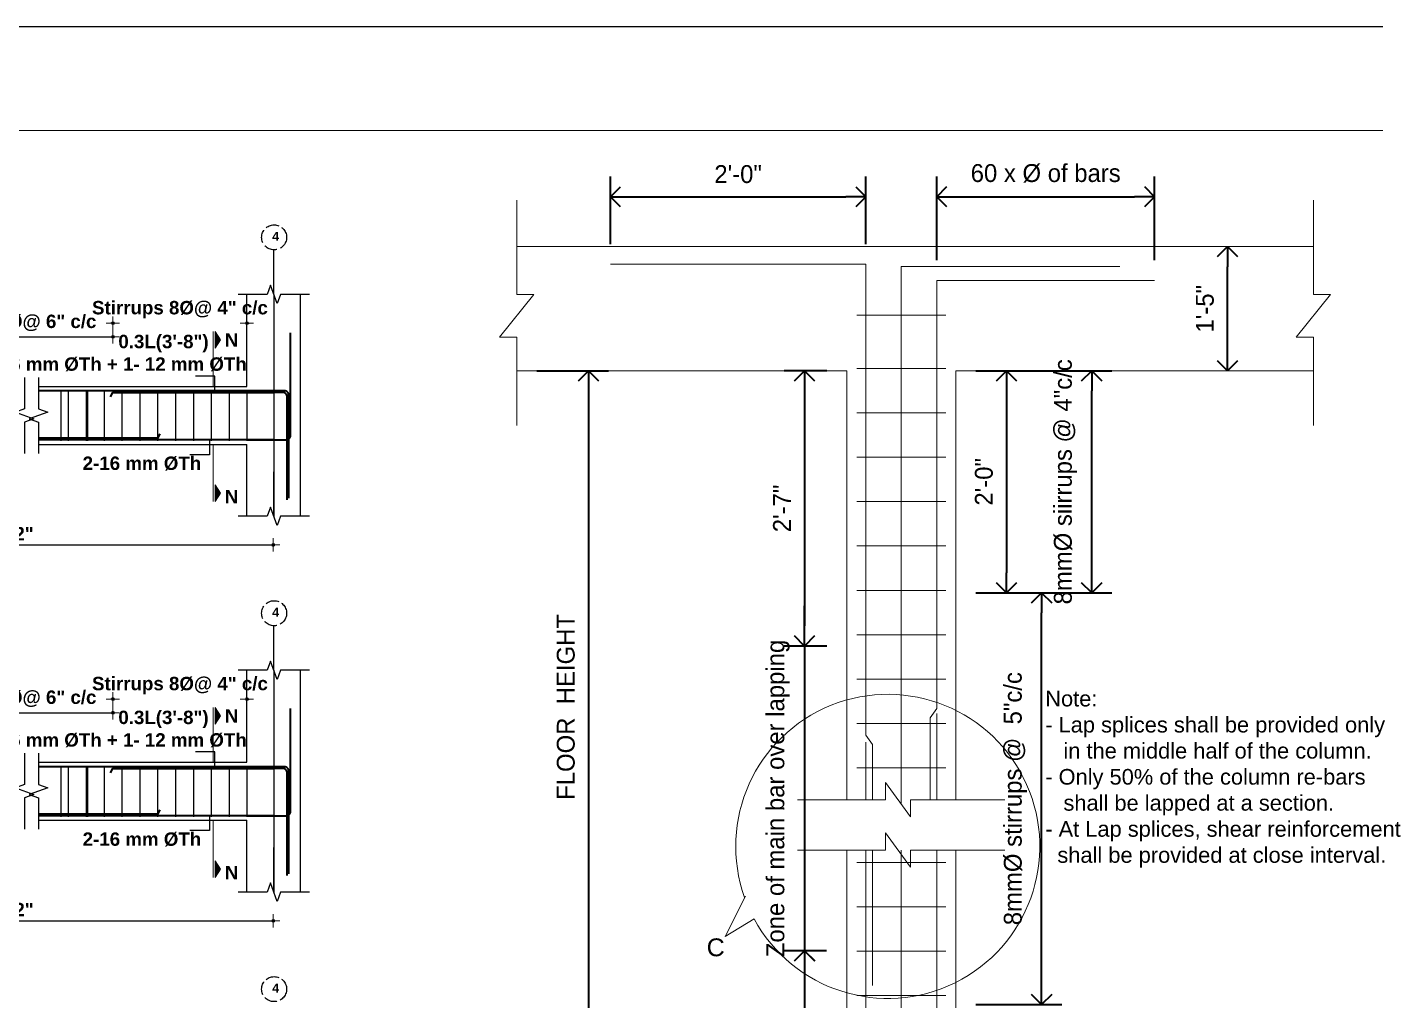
# Model space of a CAD drawing. Header units: inches. Extents: x 85856 to 287200, y -126184 to 75211.
# Drawn here: x 182624 to 183228, y -23415 to -22980 of the extents above; entities that cross this region are included whole.
import ezdxf

# ---------------------------------------------------------------- set-up
doc = ezdxf.new("R2010")
doc.units = ezdxf.units.IN
doc.header["$LTSCALE"] = 0.5
doc.header["$MEASUREMENT"] = 0
doc.header["$PDMODE"] = 66
doc.linetypes.add('ACAD_ISO02W100', pattern=[15, 12, -3])
for name, color, linetype, lineweight in [('BAR', 5, 'Continuous', 40), ('DIM', 4, 'Continuous', 5), ('dimension', 100, 'Continuous', 13), ('ELE1', 3, 'Continuous', 9), ('hatch', 9, 'Continuous', 5), ('HATCH1', 4, 'ACAD_ISO02W100', 13), ('OUTLINE', 1, 'Continuous', 25), ('Rebars', 1, 'Continuous', 13), ('STIRRUPS', 14, 'Continuous', 18), ('TEXT', 220, 'Continuous', 9), ('texts', 152, 'Continuous', 35)]:
    doc.layers.add(name, color=color, linetype=linetype, lineweight=lineweight)
doc.layers.add('STIRRUP', color=10, linetype='Continuous')
doc.styles.add('1.8 str', font='times.ttf', dxfattribs={"width": 0.8, "height": 6})
doc.styles.add('Labels', font='arial.ttf', dxfattribs={"height": 8})
doc.styles.add('PRABIN', font='BKANT.TTF', dxfattribs={"height": 8})
doc.styles.add('STYLE1', font='arialbd.ttf')
doc.dimstyles.new('1.4', dxfattribs={"dimscale": 0, "dimtxt": 6, "dimasz": 0.5, "dimexe": 2, "dimexo": 9, "dimgap": 2, "dimtad": 1, "dimdec": 0, "dimlfac": 0.5, "dimzin": 3, "dimdsep": 46, "dimlunit": 4, "dimtxsty": '1.8 str', "dimblk": 'DIM', "dimcen": 3, "dimdle": 3, "dimse1": 1, "dimse2": 1, "dimclrd": 256, "dimclre": 256, "dimclrt": 7, "dimadec": 1, "dimazin": 2, "dimtfac": 1, "dimtdec": 0, "dimtix": 1, "dimtofl": 0, "dimtmove": 2, "dimatfit": 3, "dimldrblk": 'arrow', "dimfxl": 2, "dimfrac": 2, "dimtolj": 2, "dimtzin": 0, "dimarcsym": 0})
doc.dimstyles.new("Copy of S-2'", dxfattribs={"dimscale": 96, "dimtxt": 9, "dimasz": 0.09375, "dimexe": 0.09375, "dimexo": 0.09375, "dimgap": 0.0625, "dimtad": 1, "dimdec": 0, "dimlfac": 0.25, "dimzin": 3, "dimdsep": 46, "dimlunit": 3, "dimtxsty": 'PRABIN', "dimblk": 'OPEN90', "dimcen": 0.09375, "dimdle": 0.09375, "dimclrd": 256, "dimclre": 34, "dimclrt": 256, "dimadec": 0, "dimazin": 1, "dimtfac": 1, "dimtdec": 0, "dimtix": 1, "dimtmove": 0, "dimatfit": 3, "dimldrblk": 'DOTSMALL', "dimfxl": 1, "dimtolj": 1, "dimtzin": 1, "dimarcsym": 0})

# ---------------------------------------------------------------- blocks, each defined once
blk = doc.blocks.new('DIM')
at = {"layer": 'dimension'}
h = blk.add_hatch(color=256, dxfattribs=at)
h.paths.add_polyline_path([(0, 1.3), (0, 0), (1.3, 0, 0.414214)])
h.paths.add_polyline_path([(1.3, 0), (0, 0), (0, -1.3, 0.414214)])
h.paths.add_polyline_path([(0, 0), (-1.3, 0, 0.414214), (0, -1.3)])
h.paths.add_polyline_path([(0, 1.3, 0.414214), (-1.3, 0), (0, 0)])
for p, q in [((-6, 0), (6, 0)), ((0, 6), (0, -6))]:
    blk.add_line(p, q, dxfattribs=at)
blk.add_circle((0, 0), 1.28, dxfattribs=at)
blk = doc.blocks.new('*D691')
at = {"layer": 'Defpoints', "color": 0, "ltscale": 10, "transparency": 16777216}
for p in [(182722.86, -23280.59), (182722.86, -23294.13), (182662.86, -23311.64)]:
    blk.add_point(p, dxfattribs=at)
at = {"layer": 'dimension', "lineweight": -2, "ltscale": 10, "transparency": 16777216}
for p, q in [((182662.36, -23280.59), (182661.86, -23280.59)), ((182723.36, -23280.59), (182723.86, -23280.59))]:
    blk.add_line(p, q, dxfattribs=at)
at = {"layer": 'dimension', "lineweight": -2, "ltscale": 10, "transparency": 16777216, "xscale": 0.5, "yscale": 0.5, "zscale": 0.5}
blk.add_blockref('DIM', (182662.86, -23280.59), dxfattribs=at)
at = {"layer": 'dimension', "lineweight": -2, "ltscale": 10, "transparency": 16777216, "xscale": 0.5, "yscale": 0.5, "zscale": 0.5, "rotation": 180}
blk.add_blockref('DIM', (182722.86, -23280.59), dxfattribs=at)
at = {"layer": 'dimension', "color": 7, "ltscale": 10, "transparency": 16777216, "insert": (182692.86, -23274.56), "char_height": 6, "attachment_point": 5, "style": 'STYLE1'}
blk.add_mtext('\\A2;Stirrups 8%%C@ 4" c/c', dxfattribs=at)
blk = doc.blocks.new('arrow')
at = {"layer": 'dimension'}
blk.add_lwpolyline([(1.2, 0, 0, 2.1, 0), (-2.3, 0, 0, 0, 0), (1.2, 0, 0, 0, 0)], format="xyseb", dxfattribs=at)
blk = doc.blocks.new('*D692')
at = {"layer": 'Defpoints', "color": 0, "ltscale": 10, "transparency": 16777216}
for p in [(182662.86, -23286.71), (182569.3, -23318.13), (182662.86, -23318.13)]:
    blk.add_point(p, dxfattribs=at)
at = {"layer": 'dimension', "lineweight": -2, "ltscale": 10, "transparency": 16777216}
blk.add_line((182569.8, -23286.71), (182662.36, -23286.71), dxfattribs=at)
at = {"layer": 'dimension', "lineweight": -2, "ltscale": 10, "transparency": 16777216, "xscale": 0.5, "yscale": 0.5, "zscale": 0.5, "rotation": 180}
blk.add_blockref('DIM', (182569.3, -23286.71), dxfattribs=at)
at = {"layer": 'dimension', "lineweight": -2, "ltscale": 10, "transparency": 16777216, "xscale": 0.5, "yscale": 0.5, "zscale": 0.5}
blk.add_blockref('DIM', (182662.86, -23286.71), dxfattribs=at)
at = {"layer": 'dimension', "color": 7, "ltscale": 10, "transparency": 16777216, "insert": (182616.08, -23280.68), "char_height": 6, "attachment_point": 5, "style": 'STYLE1'}
blk.add_mtext('\\A2;Stirrups 8%%C@ 6" c/c', dxfattribs=at)
blk = doc.blocks.new('_Open90')
at = {"color": 0, "linetype": 'ByBlock', "lineweight": -2}
for p, q in [((0, 0), (-1, 0)), ((-0.5, 0.5), (0, 0)), ((0, 0), (-0.5, -0.5))]:
    blk.add_line(p, q, dxfattribs=at)
blk = doc.blocks.new('*D624')
at = {"layer": 'Defpoints', "color": 0, "transparency": 16777216}
for p in [(98423.67, -9756.3), (98404.61, -9892.81), (98423.51, -9892.81)]:
    blk.add_point(p, dxfattribs=at)
at = {"layer": 'DIM', "lineweight": -2, "transparency": 16777216}
for p, q in [((98404.61, -9747.3), (98404.61, -9738.3)), ((98404.61, -9756.3), (98404.61, -9892.81)), ((98404.61, -9901.81), (98404.61, -9910.81))]:
    blk.add_line(p, q, dxfattribs=at)
at = {"layer": 'DIM', "color": 34, "lineweight": -2, "transparency": 16777216}
for p, q in [((98414.67, -9756.3), (98395.61, -9756.3)), ((98414.51, -9892.81), (98395.61, -9892.81))]:
    blk.add_line(p, q, dxfattribs=at)
at = {"layer": 'DIM', "lineweight": -2, "transparency": 16777216, "xscale": 9, "yscale": 9, "zscale": 9}
for p, rotation in [((98404.61, -9756.3), 270), ((98404.61, -9892.81), 90)]:
    blk.add_blockref('_Open90', p, dxfattribs=dict(at, rotation=rotation))
at = {"layer": 'DIM', "transparency": 16777216, "insert": (98392.81, -9824.55), "char_height": 8, "attachment_point": 5, "rotation": 90, "style": 'PRABIN'}
blk.add_mtext('\\A1;Zone of main bar over lapping', dxfattribs=at)
blk = doc.blocks.new('_DOTSMALL')
at = {"color": 0, "linetype": 'ByBlock', "const_width": 0.5}
blk.add_lwpolyline([(-0.0625, 0, 1), (0.0625, 0, 1)], format="xyb", close=True, dxfattribs=at)
blk = doc.blocks.new('*D625')
at = {"layer": 'Defpoints', "color": 0, "transparency": 16777216}
for p in [(98472.36, -9732.46), (98510.86, -9732.46), (98472.36, -9916.82)]:
    blk.add_point(p, dxfattribs=at)
at = {"layer": 'DIM', "color": 34, "lineweight": -2, "transparency": 16777216}
for p, q in [((98481.36, -9732.46), (98519.86, -9732.46)), ((98481.36, -9916.82), (98519.86, -9916.82))]:
    blk.add_line(p, q, dxfattribs=at)
at = {"layer": 'DIM', "lineweight": -2, "transparency": 16777216}
blk.add_line((98510.86, -9907.82), (98510.86, -9741.46), dxfattribs=at)
at = {"layer": 'DIM', "lineweight": -2, "transparency": 16777216, "xscale": 9, "yscale": 9, "zscale": 9}
for p, rotation in [((98510.86, -9732.46), 90), ((98510.86, -9916.82), 270)]:
    blk.add_blockref('_Open90', p, dxfattribs=dict(at, rotation=rotation))
at = {"layer": 'DIM', "transparency": 16777216, "insert": (98499.13, -9824.64), "char_height": 8, "attachment_point": 5, "rotation": 90, "style": 'PRABIN'}
blk.add_mtext('\\A1;8mm%%C stirrups @  5"c/c', dxfattribs=at)
blk = doc.blocks.new('*D626')
at = {"layer": 'Defpoints', "color": 0, "transparency": 16777216}
for p in [(98275.84, -9633.1), (98275.84, -10007.2), (98307.89, -10007.2)]:
    blk.add_point(p, dxfattribs=at)
at = {"layer": 'DIM', "color": 34, "lineweight": -2, "transparency": 16777216}
for p, q in [((98284.84, -9633.1), (98316.89, -9633.1)), ((98284.84, -10007.2), (98316.89, -10007.2))]:
    blk.add_line(p, q, dxfattribs=at)
at = {"layer": 'DIM', "lineweight": -2, "transparency": 16777216}
blk.add_line((98307.89, -9642.1), (98307.89, -9998.2), dxfattribs=at)
at = {"layer": 'DIM', "lineweight": -2, "transparency": 16777216, "xscale": 9, "yscale": 9, "zscale": 9}
for p, rotation in [((98307.89, -9633.1), 90), ((98307.89, -10007.2), 270)]:
    blk.add_blockref('_Open90', p, dxfattribs=dict(at, rotation=rotation))
at = {"layer": 'DIM', "transparency": 16777216, "insert": (98297.78, -9783.56), "char_height": 8, "attachment_point": 5, "rotation": 90, "style": 'PRABIN'}
blk.add_mtext('\\A1;FLOOR  HEIGHT', dxfattribs=at)
blk = doc.blocks.new('*D628')
at = {"layer": 'Defpoints', "color": 0, "transparency": 16777216}
for p in [(98423.51, -9892.81), (98404.73, -10007.04), (98423.51, -10007.04)]:
    blk.add_point(p, dxfattribs=at)
at = {"layer": 'DIM', "color": 34, "lineweight": -2, "transparency": 16777216}
for p, q in [((98414.51, -9892.81), (98395.73, -9892.81)), ((98414.51, -10007.04), (98395.73, -10007.04))]:
    blk.add_line(p, q, dxfattribs=at)
at = {"layer": 'DIM', "lineweight": -2, "transparency": 16777216}
blk.add_line((98404.73, -9901.81), (98404.73, -9998.04), dxfattribs=at)
at = {"layer": 'DIM', "lineweight": -2, "transparency": 16777216, "xscale": 9, "yscale": 9, "zscale": 9}
for p, rotation in [((98404.73, -9892.81), 90), ((98404.73, -10007.04), 270)]:
    blk.add_blockref('_Open90', p, dxfattribs=dict(at, rotation=rotation))
at = {"layer": 'DIM', "transparency": 16777216, "insert": (98394.69, -9952.42), "char_height": 8, "attachment_point": 5, "rotation": 90, "style": 'PRABIN'}
blk.add_mtext('\\A1;2\'-7"', dxfattribs=at)
blk = doc.blocks.new('*D636')
at = {"layer": 'Defpoints', "color": 0, "transparency": 16777216}
for p in [(98561.45, -9555.11), (98463.91, -9592.57), (98561.45, -9592.57)]:
    blk.add_point(p, dxfattribs=at)
at = {"layer": 'DIM', "color": 34, "lineweight": -2, "transparency": 16777216}
for p, q in [((98463.91, -9583.57), (98463.91, -9546.11)), ((98561.45, -9583.57), (98561.45, -9546.11))]:
    blk.add_line(p, q, dxfattribs=at)
at = {"layer": 'DIM', "lineweight": -2, "transparency": 16777216}
blk.add_line((98472.91, -9555.11), (98552.45, -9555.11), dxfattribs=at)
at = {"layer": 'DIM', "lineweight": -2, "transparency": 16777216, "xscale": 9, "yscale": 9, "zscale": 9, "rotation": 180}
blk.add_blockref('_Open90', (98463.91, -9555.11), dxfattribs=at)
at = {"layer": 'DIM', "lineweight": -2, "transparency": 16777216, "xscale": 9, "yscale": 9, "zscale": 9}
blk.add_blockref('_Open90', (98561.45, -9555.11), dxfattribs=at)
at = {"layer": 'DIM', "transparency": 16777216, "insert": (98512.68, -9544.69), "char_height": 8, "attachment_point": 5, "style": 'PRABIN'}
blk.add_mtext('\\A1;60 x %%c of bars', dxfattribs=at)
blk = doc.blocks.new('*D637')
at = {"layer": 'Defpoints', "color": 0, "transparency": 16777216}
for p in [(98432.12, -9555.15), (98317.75, -9585.4), (98432.12, -9585.4)]:
    blk.add_point(p, dxfattribs=at)
at = {"layer": 'DIM', "color": 34, "lineweight": -2, "transparency": 16777216}
for p, q in [((98317.75, -9576.4), (98317.75, -9546.15)), ((98432.12, -9576.4), (98432.12, -9546.15))]:
    blk.add_line(p, q, dxfattribs=at)
at = {"layer": 'DIM', "lineweight": -2, "transparency": 16777216}
blk.add_line((98326.75, -9555.15), (98423.12, -9555.15), dxfattribs=at)
at = {"layer": 'DIM', "lineweight": -2, "transparency": 16777216, "xscale": 9, "yscale": 9, "zscale": 9, "rotation": 180}
blk.add_blockref('_Open90', (98317.75, -9555.15), dxfattribs=at)
at = {"layer": 'DIM', "lineweight": -2, "transparency": 16777216, "xscale": 9, "yscale": 9, "zscale": 9}
blk.add_blockref('_Open90', (98432.12, -9555.15), dxfattribs=at)
at = {"layer": 'DIM', "transparency": 16777216, "insert": (98374.93, -9545.05), "char_height": 8, "attachment_point": 5, "style": 'PRABIN'}
blk.add_mtext('\\A1;2\'-0"', dxfattribs=at)
blk = doc.blocks.new('*D638')
at = {"layer": 'Defpoints', "color": 0, "transparency": 16777216}
for p in [(98423.67, -9633.1), (98404.61, -9756.3), (98423.67, -9756.3)]:
    blk.add_point(p, dxfattribs=at)
at = {"layer": 'DIM', "color": 34, "lineweight": -2, "transparency": 16777216}
for p, q in [((98414.67, -9633.1), (98395.61, -9633.1)), ((98414.67, -9756.3), (98395.61, -9756.3))]:
    blk.add_line(p, q, dxfattribs=at)
at = {"layer": 'DIM', "lineweight": -2, "transparency": 16777216}
blk.add_line((98404.61, -9642.1), (98404.61, -9747.3), dxfattribs=at)
at = {"layer": 'DIM', "lineweight": -2, "transparency": 16777216, "xscale": 9, "yscale": 9, "zscale": 9}
for p, rotation in [((98404.61, -9633.1), 90), ((98404.61, -9756.3), 270)]:
    blk.add_blockref('_Open90', p, dxfattribs=dict(at, rotation=rotation))
at = {"layer": 'DIM', "transparency": 16777216, "insert": (98394.57, -9694.7), "char_height": 8, "attachment_point": 5, "rotation": 90, "style": 'PRABIN'}
blk.add_mtext('\\A1;2\'-7"', dxfattribs=at)
blk = doc.blocks.new('*D639')
at = {"layer": 'Defpoints', "color": 0, "transparency": 16777216}
for p in [(98472.36, -9633.1), (98472.36, -9732.46), (98495.12, -9732.46)]:
    blk.add_point(p, dxfattribs=at)
at = {"layer": 'DIM', "color": 34, "lineweight": -2, "transparency": 16777216}
for p, q in [((98481.36, -9633.1), (98504.12, -9633.1)), ((98481.36, -9732.46), (98504.12, -9732.46))]:
    blk.add_line(p, q, dxfattribs=at)
at = {"layer": 'DIM', "lineweight": -2, "transparency": 16777216}
blk.add_line((98495.12, -9642.1), (98495.12, -9723.46), dxfattribs=at)
at = {"layer": 'DIM', "lineweight": -2, "transparency": 16777216, "xscale": 9, "yscale": 9, "zscale": 9}
for p, rotation in [((98495.12, -9633.1), 90), ((98495.12, -9732.46), 270)]:
    blk.add_blockref('_Open90', p, dxfattribs=dict(at, rotation=rotation))
at = {"layer": 'DIM', "transparency": 16777216, "insert": (98485.02, -9682.78), "char_height": 8, "attachment_point": 5, "rotation": 90, "style": 'PRABIN'}
blk.add_mtext('\\A1;2\'-0"', dxfattribs=at)
blk = doc.blocks.new('*D640')
at = {"layer": 'Defpoints', "color": 0, "transparency": 16777216}
for p in [(98472.36, -9633.1), (98533.28, -9633.1), (98472.36, -9732.46)]:
    blk.add_point(p, dxfattribs=at)
at = {"layer": 'DIM', "color": 34, "lineweight": -2, "transparency": 16777216}
for p, q in [((98481.36, -9633.1), (98542.28, -9633.1)), ((98481.36, -9732.46), (98542.28, -9732.46))]:
    blk.add_line(p, q, dxfattribs=at)
at = {"layer": 'DIM', "lineweight": -2, "transparency": 16777216}
blk.add_line((98533.28, -9723.46), (98533.28, -9642.1), dxfattribs=at)
at = {"layer": 'DIM', "lineweight": -2, "transparency": 16777216, "xscale": 9, "yscale": 9, "zscale": 9}
for p, rotation in [((98533.28, -9633.1), 90), ((98533.28, -9732.46), 270)]:
    blk.add_blockref('_Open90', p, dxfattribs=dict(at, rotation=rotation))
at = {"layer": 'DIM', "transparency": 16777216, "insert": (98521.56, -9682.78), "char_height": 8, "attachment_point": 5, "rotation": 90, "style": 'PRABIN'}
blk.add_mtext('\\A1;8mm%%C siirrups @ 4"c/c', dxfattribs=at)
blk = doc.blocks.new('*D651')
at = {"layer": 'Defpoints', "color": 0, "ltscale": 0.5, "transparency": 16777216}
for p in [(98594.06, -9577.46), (98594.06, -9577.46), (98594.06, -9633.1)]:
    blk.add_point(p, dxfattribs=at)
at = {"layer": 'DIM', "lineweight": -2, "ltscale": 0.5, "transparency": 16777216}
blk.add_line((98594.06, -9624.1), (98594.06, -9586.46), dxfattribs=at)
at = {"layer": 'DIM', "lineweight": -2, "ltscale": 0.5, "transparency": 16777216, "xscale": 9, "yscale": 9, "zscale": 9}
for p, rotation in [((98594.06, -9577.46), 90), ((98594.06, -9633.1), 270)]:
    blk.add_blockref('_Open90', p, dxfattribs=dict(at, rotation=rotation))
at = {"layer": 'DIM', "ltscale": 0.5, "transparency": 16777216, "insert": (98583.99, -9605.28), "char_height": 8, "attachment_point": 5, "rotation": 90, "style": 'PRABIN'}
blk.add_mtext('\\A1;1\'-5"', dxfattribs=at)
blk = doc.blocks.new('*D996')
at = {"layer": 'Defpoints', "color": 0, "ltscale": 10, "transparency": 16777216}
for p in [(182497.3, -23367.08), (182734.65, -23367.08), (182734.65, -23379.89)]:
    blk.add_point(p, dxfattribs=at)
at = {"layer": 'dimension', "lineweight": -2, "ltscale": 10, "transparency": 16777216}
blk.add_line((182497.8, -23379.89), (182734.15, -23379.89), dxfattribs=at)
at = {"layer": 'dimension', "lineweight": -2, "ltscale": 10, "transparency": 16777216, "xscale": 0.5, "yscale": 0.5, "zscale": 0.5, "rotation": 180}
blk.add_blockref('DIM', (182497.3, -23379.89), dxfattribs=at)
at = {"layer": 'dimension', "lineweight": -2, "ltscale": 10, "transparency": 16777216, "xscale": 0.5, "yscale": 0.5, "zscale": 0.5}
blk.add_blockref('DIM', (182734.65, -23379.89), dxfattribs=at)
at = {"layer": 'dimension', "color": 7, "ltscale": 10, "transparency": 16777216, "insert": (182615.97, -23374.88), "char_height": 6, "attachment_point": 5, "style": 'STYLE1'}
blk.add_mtext('\\A2;12\'-2"', dxfattribs=at)
blk = doc.blocks.new('*D1003')
at = {"layer": 'Defpoints', "color": 0, "ltscale": 10, "transparency": 16777216}
for p in [(182722.86, -23112.29), (182722.86, -23125.84), (182662.86, -23143.35)]:
    blk.add_point(p, dxfattribs=at)
at = {"layer": 'dimension', "lineweight": -2, "ltscale": 10, "transparency": 16777216}
for p, q in [((182662.36, -23112.29), (182661.86, -23112.29)), ((182723.36, -23112.29), (182723.86, -23112.29))]:
    blk.add_line(p, q, dxfattribs=at)
at = {"layer": 'dimension', "lineweight": -2, "ltscale": 10, "transparency": 16777216, "xscale": 0.5, "yscale": 0.5, "zscale": 0.5}
blk.add_blockref('DIM', (182662.86, -23112.29), dxfattribs=at)
at = {"layer": 'dimension', "lineweight": -2, "ltscale": 10, "transparency": 16777216, "xscale": 0.5, "yscale": 0.5, "zscale": 0.5, "rotation": 180}
blk.add_blockref('DIM', (182722.86, -23112.29), dxfattribs=at)
at = {"layer": 'dimension', "color": 7, "ltscale": 10, "transparency": 16777216, "insert": (182692.86, -23106.27), "char_height": 6, "attachment_point": 5, "style": 'STYLE1'}
blk.add_mtext('\\A2;Stirrups 8%%C@ 4" c/c', dxfattribs=at)
blk = doc.blocks.new('*D1004')
at = {"layer": 'Defpoints', "color": 0, "ltscale": 10, "transparency": 16777216}
for p in [(182662.86, -23118.41), (182569.3, -23149.84), (182662.86, -23149.84)]:
    blk.add_point(p, dxfattribs=at)
at = {"layer": 'dimension', "lineweight": -2, "ltscale": 10, "transparency": 16777216}
blk.add_line((182569.8, -23118.41), (182662.36, -23118.41), dxfattribs=at)
at = {"layer": 'dimension', "lineweight": -2, "ltscale": 10, "transparency": 16777216, "xscale": 0.5, "yscale": 0.5, "zscale": 0.5, "rotation": 180}
blk.add_blockref('DIM', (182569.3, -23118.41), dxfattribs=at)
at = {"layer": 'dimension', "lineweight": -2, "ltscale": 10, "transparency": 16777216, "xscale": 0.5, "yscale": 0.5, "zscale": 0.5}
blk.add_blockref('DIM', (182662.86, -23118.41), dxfattribs=at)
at = {"layer": 'dimension', "color": 7, "ltscale": 10, "transparency": 16777216, "insert": (182616.08, -23112.39), "char_height": 6, "attachment_point": 5, "style": 'STYLE1'}
blk.add_mtext('\\A2;Stirrups 8%%C@ 6" c/c', dxfattribs=at)
blk = doc.blocks.new('*D998')
at = {"layer": 'Defpoints', "color": 0, "ltscale": 10, "transparency": 16777216}
for p in [(182497.3, -23198.79), (182734.65, -23198.79), (182734.65, -23211.6)]:
    blk.add_point(p, dxfattribs=at)
at = {"layer": 'dimension', "lineweight": -2, "ltscale": 10, "transparency": 16777216}
blk.add_line((182497.8, -23211.6), (182734.15, -23211.6), dxfattribs=at)
at = {"layer": 'dimension', "lineweight": -2, "ltscale": 10, "transparency": 16777216, "xscale": 0.5, "yscale": 0.5, "zscale": 0.5, "rotation": 180}
blk.add_blockref('DIM', (182497.3, -23211.6), dxfattribs=at)
at = {"layer": 'dimension', "lineweight": -2, "ltscale": 10, "transparency": 16777216, "xscale": 0.5, "yscale": 0.5, "zscale": 0.5}
blk.add_blockref('DIM', (182734.65, -23211.6), dxfattribs=at)
at = {"layer": 'dimension', "color": 7, "ltscale": 10, "transparency": 16777216, "insert": (182615.97, -23206.59), "char_height": 6, "attachment_point": 5, "style": 'STYLE1'}
blk.add_mtext('\\A2;12\'-2"', dxfattribs=at)
blk = doc.blocks.new('FGDF')
at = {"layer": 'DIM'}
for p, q in [((98472.36, -9577.46), (98632.63, -9577.46)), ((98472.36, -9577.46), (98632.63, -9577.46)), ((98472.36, -9577.46), (98632.63, -9577.46)), ((98632.63, -9577.46), (98475.34, -9577.46)), ((98472.36, -9633.1), (98632.63, -9633.1)), ((98472.36, -9633.1), (98632.63, -9633.1)), ((98472.36, -9633.1), (98632.63, -9633.1)), ((98369.13, -9886.37), (98378.18, -9868.28)), ((98369.13, -9886.37), (98382.1, -9878.44))]:
    blk.add_line(p, q, dxfattribs=at)
blk.add_arc((98441.96, -9846.01), 68.08, 208.43941, 199.67534, dxfattribs=at)
at = {"layer": 'hatch'}
blk.add_line((98428.09, -9608.17), (98467.89, -9608.17), dxfattribs=at)
at = {"layer": 'OUTLINE', "lineweight": 18, "ltscale": 0.1}
for p, q in [((98275.84, -9577.46), (98632.63, -9577.46)), ((98275.84, -9633.1), (98423.67, -9633.1)), ((98423.67, -9633.1), (98423.67, -9825.23)), ((98472.36, -9633.1), (98472.36, -9825.23)), ((98632.63, -9633.1), (98475.34, -9633.1)), ((98423.67, -9847.77), (98423.67, -10007.2)), ((98472.36, -9847.77), (98472.36, -10022.49))]:
    blk.add_line(p, q, dxfattribs=at)
for points in [[(98275.84, -9657.5), (98275.84, -9618.03), (98268, -9618.03), (98283.41, -9598.86), (98275.84, -9598.86), (98275.84, -9556.74)], [(98632.63, -9657.5), (98632.63, -9618.03), (98624.79, -9618.03), (98640.2, -9598.86), (98632.63, -9598.86), (98632.63, -9556.74)], [(98401.51, -9825.23), (98440.98, -9825.23), (98440.98, -9817.4), (98452.2, -9832.8), (98452.2, -9825.23), (98494.31, -9825.23)], [(98401.51, -9847.77), (98440.98, -9847.77), (98440.98, -9839.93), (98452.2, -9855.34), (98452.2, -9847.77), (98494.31, -9847.77)]]:
    blk.add_lwpolyline(points, dxfattribs=at)
at = {"layer": 'Rebars'}
for p, q in [((98432.12, -9585.4), (98317.75, -9585.4)), ((98432.12, -9585.4), (98432.12, -9796.2)), ((98447.99, -9586.33), (98545.95, -9586.33)), ((98447.99, -9827.03), (98447.99, -9586.33)), ((98463.91, -9592.57), (98561.45, -9592.57)), ((98463.91, -9592.57), (98463.91, -9784.26)), ((98463.91, -9784.26), (98460.98, -9788.52)), ((98463.91, -9786.5), (98463.91, -9825.23)), ((98460.98, -9788.52), (98460.98, -9825.23)), ((98432.12, -9796.2), (98435.06, -9800.46)), ((98432.12, -9799.29), (98432.12, -9825.23)), ((98435.06, -9800.46), (98435.06, -9825.23)), ((98432.12, -9847.77), (98432.12, -10007.2)), ((98435.06, -9847.77), (98435.06, -9908.25)), ((98447.99, -10007.2), (98447.99, -9847.77)), ((98463.91, -9847.77), (98463.91, -10007.2))]:
    blk.add_line(p, q, dxfattribs=at)
at = {"layer": 'STIRRUPS', "ltscale": 0.1}
for p, q in [((98428.09, -9608.17), (98467.89, -9608.17)), ((98428.09, -9632.02), (98467.89, -9632.02)), ((98428.09, -9651.89), (98467.89, -9651.89)), ((98428.09, -9651.89), (98467.89, -9651.89)), ((98428.09, -9671.76), (98467.89, -9671.76)), ((98428.09, -9691.63), (98467.89, -9691.63)), ((98428.09, -9711.5), (98467.89, -9711.5)), ((98428.09, -9731.38), (98467.89, -9731.38)), ((98428.09, -9731.38), (98467.89, -9731.38)), ((98428.09, -9751.25), (98467.89, -9751.25)), ((98428.09, -9771.12), (98467.89, -9771.12)), ((98428.09, -9790.99), (98467.89, -9790.99)), ((98428.09, -9810.86), (98467.89, -9810.86)), ((98428.09, -9853.23), (98467.89, -9853.23)), ((98428.09, -9873.1), (98467.89, -9873.1)), ((98428.09, -9892.97), (98467.89, -9892.97)), ((98428.09, -9912.84), (98467.89, -9912.84))]:
    blk.add_line(p, q, dxfattribs=at)
at = {"layer": 'texts', "color": 254, "ltscale": 0.1, "insert": (98512.47, -9815.91), "char_height": 7, "attachment_point": 4, "style": 'Labels'}
blk.add_mtext('\\A1;Note:\\P\\pi-9,l9,t9;- Lap splices shall be provided only \\P\\pi0,l0,tz;   in the middle half of the column.\\P\\pi-9,l9,t9;- Only 50% of the column re-bars \\P   shall be lapped at a section.\\P- At Lap splices, shear reinforcement\\P  shall be provided at close interval.', dxfattribs=at)
at = {"layer": 'texts', "color": 254, "ltscale": 0.1, "insert": (98364.88, -9891.26), "char_height": 8, "width": 110.8746, "attachment_point": 5, "style": 'Labels'}
blk.add_mtext('\\pi-112,l112;C', dxfattribs=at)
at = {"layer": 'DIM'}
for base, p1, p2, text, picture, middle in [((98561.45, -9555.11), (98463.91, -9592.57), (98561.45, -9592.57), '60 x %%c of bars', '*D636', (98512.68, -9544.69)), ((98432.12, -9555.15), (98317.75, -9585.4), (98432.12, -9585.4), '2\'-0"', '*D637', (98374.93, -9545.05))]:
    dim = blk.add_linear_dim(base=base, p1=p1, p2=p2, text=text, dimstyle="Copy of S-2'", dxfattribs=at)
    dim.commit()
    dim.dimension.update_dxf_attribs({"geometry": picture, "text_midpoint": middle})
at = {"layer": 'DIM', "ltscale": 0.5}
dim = blk.add_linear_dim(base=(98594.06, -9577.46), p1=(98594.06, -9633.1), p2=(98594.06, -9577.46), angle=90, text='1\'-5"', dimstyle="Copy of S-2'", dxfattribs=at)
dim.commit()
dim.dimension.update_dxf_attribs({"geometry": '*D651', "text_midpoint": (98583.99, -9605.28)})
at = {"layer": 'DIM'}
for base, p1, p2, text, picture, middle in [((98307.89, -10007.2), (98275.84, -9633.1), (98275.84, -10007.2), 'FLOOR  HEIGHT', '*D626', (98307.89, -9783.56)), ((98533.28, -9633.1), (98472.36, -9732.46), (98472.36, -9633.1), '8mm%%C siirrups @ 4"c/c', '*D640', (98533.28, -9682.78)), ((98404.73, -10007.04), (98423.51, -9892.81), (98423.51, -10007.04), '2\'-7"', '*D628', (98404.73, -9952.42))]:
    dim = blk.add_linear_dim(base=base, p1=p1, p2=p2, angle=90, text=text, dimstyle="Copy of S-2'", dxfattribs=at)
    dim.commit()
    dim.dimension.update_dxf_attribs({"geometry": picture, "text_midpoint": middle, "dimtype": 128})
for base, p1, p2, text, picture, middle in [((98404.61, -9756.3), (98423.67, -9633.1), (98423.67, -9756.3), '2\'-7"', '*D638', (98394.57, -9694.7)), ((98495.12, -9732.46), (98472.36, -9633.1), (98472.36, -9732.46), '2\'-0"', '*D639', (98485.02, -9682.78)), ((98404.61, -9892.81), (98423.67, -9756.3), (98423.51, -9892.81), 'Zone of main bar over lapping', '*D624', (98392.81, -9824.55))]:
    dim = blk.add_linear_dim(base=base, p1=p1, p2=p2, angle=90, text=text, dimstyle="Copy of S-2'", dxfattribs=at)
    dim.commit()
    dim.dimension.update_dxf_attribs({"geometry": picture, "text_midpoint": middle})
dim = blk.add_linear_dim(base=(98510.86, -9732.46), p1=(98472.36, -9916.82), p2=(98472.36, -9732.46), angle=90, text='8mm%%C stirrups @  5"c/c', dimstyle="Copy of S-2'", override={"dimtmove": 1}, dxfattribs=at)
dim.commit()
dim.dimension.update_dxf_attribs({"geometry": '*D625', "text_midpoint": (98499.13, -9824.64)})

msp = doc.modelspace()

# ---------------------------------------------------------------- hatches: boundary and pattern name
at = {"layer": 'TEXT', "ltscale": 10}
for points in [[(182708.66, -23116.05), (182708.66, -23123.55), (182710.97, -23119.8)], [(182708.66, -23192.19), (182708.66, -23184.69), (182710.97, -23188.44)], [(182708.66, -23284.34), (182708.66, -23291.85), (182710.97, -23288.09)], [(182708.66, -23360.48), (182708.66, -23352.98), (182710.97, -23356.73)]]:
    msp.add_hatch(color=256, dxfattribs=at).paths.add_polyline_path(points)

# ---------------------------------------------------------------- linework, layer by layer
for p, q in [((182734.86, -23099.43), (182734.86, -23079.48)), ((182734.86, -23099.43), (182734.86, -23198.79)), ((182734.86, -23198.79), (182734.86, -23178.84)), ((182734.86, -23267.73), (182734.86, -23247.77)), ((182734.86, -23267.73), (182734.86, -23367.08)), ((182734.86, -23367.08), (182734.86, -23347.13))]:
    msp.add_line(p, q)
at = {"ltscale": 10}
for p, q in [((182722.86, -23140.6), (182722.86, -23099.43)), ((182746.86, -23143.35), (182746.86, -23099.43)), ((182629.51, -23140.6), (182722.86, -23140.6)), ((182746.86, -23198.79), (182746.86, -23143.35)), ((182629.51, -23166.6), (182722.86, -23166.6)), ((182722.86, -23198.79), (182722.86, -23166.6)), ((182722.86, -23308.89), (182722.86, -23267.73)), ((182746.86, -23311.64), (182746.86, -23267.73)), ((182629.51, -23308.89), (182722.86, -23308.89)), ((182746.86, -23367.08), (182746.86, -23311.64)), ((182629.51, -23334.89), (182722.86, -23334.89)), ((182722.86, -23367.08), (182722.86, -23334.89))]:
    msp.add_line(p, q, dxfattribs=at)
at = {"linetype": 'Continuous', "ltscale": 10}
for points in [[(182750.86, -23099.43), (182737.86, -23099.43), (182736.36, -23103.55), (182733.36, -23095.31), (182731.86, -23099.43), (182718.86, -23099.43)], [(182623.3, -23136.6), (182623.3, -23150.6), (182619.18, -23152.1), (182627.42, -23155.1), (182623.3, -23156.6), (182623.3, -23170.6)], [(182623.3, -23136.6), (182623.3, -23150.6), (182619.18, -23152.1), (182627.42, -23155.1), (182623.3, -23156.6), (182623.3, -23170.6)], [(182629.51, -23136.6), (182629.51, -23150.6), (182633.63, -23152.1), (182625.39, -23155.1), (182629.51, -23156.6), (182629.51, -23170.6)], [(182629.51, -23136.6), (182629.51, -23150.6), (182633.63, -23152.1), (182625.39, -23155.1), (182629.51, -23156.6), (182629.51, -23170.6)], [(182750.86, -23198.79), (182737.86, -23198.79), (182736.36, -23202.91), (182733.36, -23194.67), (182731.86, -23198.79), (182718.86, -23198.79)], [(182750.86, -23267.73), (182737.86, -23267.73), (182736.36, -23271.85), (182733.36, -23263.6), (182731.86, -23267.73), (182718.86, -23267.73)], [(182623.3, -23304.89), (182623.3, -23318.89), (182619.18, -23320.39), (182627.42, -23323.39), (182623.3, -23324.89), (182623.3, -23338.89)], [(182623.3, -23304.89), (182623.3, -23318.89), (182619.18, -23320.39), (182627.42, -23323.39), (182623.3, -23324.89), (182623.3, -23338.89)], [(182629.51, -23304.89), (182629.51, -23318.89), (182633.63, -23320.39), (182625.39, -23323.39), (182629.51, -23324.89), (182629.51, -23338.89)], [(182629.51, -23304.89), (182629.51, -23318.89), (182633.63, -23320.39), (182625.39, -23323.39), (182629.51, -23324.89), (182629.51, -23338.89)], [(182750.86, -23367.08), (182737.86, -23367.08), (182736.36, -23371.2), (182733.36, -23362.96), (182731.86, -23367.08), (182718.86, -23367.08)]]:
    msp.add_lwpolyline(points, dxfattribs=at)
at = {"layer": 'BAR', "ltscale": 10}
for p, q in [((182734.86, -23142.6), (182629.51, -23142.6)), ((182734.86, -23164.6), (182629.51, -23164.6)), ((182734.86, -23310.89), (182629.51, -23310.89)), ((182734.86, -23332.89), (182629.51, -23332.89))]:
    msp.add_line(p, q, dxfattribs=at)
for points in [[(182722.86, -23164.6), (182740.35, -23164.6, 0.414214), (182742.36, -23162.58), (182742.36, -23116.6)], [(182741.61, -23190.6), (182741.61, -23144.61, 0.414214), (182739.6, -23142.6), (182722.86, -23142.6)], [(182740.86, -23191.35), (182740.86, -23145.36, 0.414214), (182738.85, -23143.35), (182722.86, -23143.35)], [(182722.86, -23332.89), (182740.35, -23332.89, 0.414214), (182742.36, -23330.88), (182742.36, -23284.89)], [(182741.61, -23358.89), (182741.61, -23312.91, 0.414214), (182739.6, -23310.89), (182722.86, -23310.89)], [(182740.86, -23359.64), (182740.86, -23313.66, 0.414214), (182738.85, -23311.64), (182722.86, -23311.64)]]:
    msp.add_lwpolyline(points, format="xyb", dxfattribs=at)
for points in [[(182661.82, -23145.35), (182662.86, -23143.35), (182734.86, -23143.35)], [(182683.82, -23161.85), (182682.86, -23163.85), (182629.51, -23163.85)], [(182661.82, -23313.64), (182662.86, -23311.64), (182734.86, -23311.64)], [(182683.82, -23330.14), (182682.86, -23332.14), (182629.51, -23332.14)]]:
    msp.add_lwpolyline(points, dxfattribs=at)
at = {"layer": 'Defpoints'}
msp.add_lwpolyline([(183727.51, -22979.69), (180549.91, -22979.69), (180549.91, -25227.65), (183727.51, -25227.65)], close=True, dxfattribs=at)
at = {"layer": 'dimension', "ltscale": 10}
for p, q in [((182707.81, -23140.6), (182707.81, -23116.1)), ((182707.81, -23192.14), (182707.81, -23166.6)), ((182707.81, -23308.89), (182707.81, -23284.39)), ((182707.81, -23360.43), (182707.81, -23334.89))]:
    msp.add_line(p, q, dxfattribs=at)
for points in [[(182708.66, -23123.55), (182708.66, -23116.05), (182710.97, -23119.8), (182708.66, -23123.55)], [(182708.66, -23291.85), (182708.66, -23284.34), (182710.97, -23288.09), (182708.66, -23291.85)]]:
    msp.add_lwpolyline(points, dxfattribs=at)
at = {"layer": 'ELE1'}
msp.add_lwpolyline([(180596.23, -23026), (183681.2, -23026), (183681.2, -25181.34), (180596.23, -25181.34)], close=True, dxfattribs=at)
msp.add_lwpolyline([(180596.23, -23026), (183681.2, -23026), (183681.2, -25181.34), (180596.23, -25181.34)], close=True, dxfattribs=at)
at = {"layer": 'HATCH1', "lineweight": 25}
for centre in [(182735.03, -23073.88), (182735.03, -23242.18), (182735.03, -23410.47)]:
    msp.add_circle(centre, 5.6, dxfattribs=at)
at = {"layer": 'STIRRUP'}
for p, q in [((182639.51, -23142.2), (182639.51, -23165)), ((182642.86, -23142.2), (182642.86, -23165)), ((182650.86, -23142.2), (182650.86, -23165)), ((182651.51, -23142.2), (182651.51, -23165)), ((182658.86, -23142.2), (182658.86, -23165)), ((182666.86, -23142.2), (182666.86, -23165)), ((182674.86, -23142.2), (182674.86, -23165)), ((182682.86, -23142.2), (182682.86, -23165)), ((182690.86, -23142.2), (182690.86, -23165)), ((182698.86, -23142.2), (182698.86, -23165)), ((182706.86, -23142.2), (182706.86, -23165)), ((182714.86, -23142.2), (182714.86, -23165)), ((182722.86, -23142.2), (182722.86, -23165)), ((182639.51, -23310.49), (182639.51, -23333.29)), ((182642.86, -23310.49), (182642.86, -23333.29)), ((182650.86, -23310.49), (182650.86, -23333.29)), ((182651.51, -23310.49), (182651.51, -23333.29)), ((182658.86, -23310.49), (182658.86, -23333.29)), ((182666.86, -23310.49), (182666.86, -23333.29)), ((182674.86, -23310.49), (182674.86, -23333.29)), ((182682.86, -23310.49), (182682.86, -23333.29)), ((182690.86, -23310.49), (182690.86, -23333.29)), ((182698.86, -23310.49), (182698.86, -23333.29)), ((182706.86, -23310.49), (182706.86, -23333.29)), ((182714.86, -23310.49), (182714.86, -23333.29)), ((182722.86, -23310.49), (182722.86, -23333.29))]:
    msp.add_line(p, q, dxfattribs=at)
at = {"layer": 'TEXT', "ltscale": 10}
for points in [[(182708.66, -23184.69), (182708.66, -23192.19), (182710.97, -23188.44), (182708.66, -23184.69)], [(182708.66, -23352.98), (182708.66, -23360.48), (182710.97, -23356.73), (182708.66, -23352.98)]]:
    msp.add_lwpolyline(points, dxfattribs=at)

# ---------------------------------------------------------------- block references
at = {"color": 5, "lineweight": 35}
msp.add_blockref('FGDF', (84567.91, -13500.56), dxfattribs=at)

# ---------------------------------------------------------------- texts
at = {"layer": 'HATCH1', "lineweight": 25, "style": 'STYLE1'}
for p in [(182734.16, -23075.43), (182734.16, -23243.72), (182734.16, -23412.02)]:
    msp.add_text('4', height=4, dxfattribs=at).set_placement(p)
at = {"layer": 'TEXT', "ltscale": 10, "style": 'STYLE1'}
for s, p in [('N', (182712.97, -23122.89)), ('2 -16 mm %%CTh + 1- 12 mm %%CTh', (182602.39, -23133.61)), ('2-16 mm %%CTh ', (182649.29, -23178.02)), ('N', (182712.97, -23193.02)), ('N', (182712.97, -23291.18)), ('2 -16 mm %%CTh + 1- 12 mm %%CTh', (182602.39, -23301.9)), ('2-16 mm %%CTh ', (182649.29, -23346.31)), ('N', (182712.97, -23361.31))]:
    msp.add_text(s, height=6, dxfattribs=at).set_placement(p)
at = {"layer": 'TEXT', "style": 'STYLE1'}
for p in [(182665.27, -23123.52), (182665.27, -23291.81)]:
    msp.add_text('0.3L(3\'-8")', height=6, dxfattribs=at).set_placement(p)

# ---------------------------------------------------------------- dimensions: what is measured, and where the dimension line sits
at = {"layer": 'dimension', "ltscale": 10}
for base, p1, p2, text, picture, middle in [((182722.86, -23112.29), (182662.86, -23143.35), (182722.86, -23125.84), 'Stirrups 8%%C@ 4" c/c', '*D1003', (182692.86, -23106.27)), ((182662.86, -23118.41), (182569.3, -23149.84), (182662.86, -23149.84), 'Stirrups 8%%C@ 6" c/c', '*D1004', (182616.08, -23112.39)), ((182734.65, -23211.6), (182497.3, -23198.79), (182734.65, -23198.79), '12\'-2"', '*D998', (182615.97, -23206.59)), ((182722.86, -23280.59), (182662.86, -23311.64), (182722.86, -23294.13), 'Stirrups 8%%C@ 4" c/c', '*D691', (182692.86, -23274.56)), ((182662.86, -23286.71), (182569.3, -23318.13), (182662.86, -23318.13), 'Stirrups 8%%C@ 6" c/c', '*D692', (182616.08, -23280.68)), ((182734.65, -23379.89), (182497.3, -23367.08), (182734.65, -23367.08), '12\'-2"', '*D996', (182615.97, -23374.88))]:
    dim = msp.add_linear_dim(base=base, p1=p1, p2=p2, text=text, dimstyle='1.4', override={"dimscale": 1, "dimtxsty": 'STYLE1'}, dxfattribs=at)
    dim.commit()
    dim.dimension.update_dxf_attribs({"geometry": picture, "text_midpoint": middle})

# ---------------------------------------------------------------- leaders
for points in [[(182708.51, -23142.2), (182708.51, -23135.99), (182699.79, -23135.99)], [(182706.03, -23165), (182706.03, -23171.21), (182697.31, -23171.21)], [(182708.51, -23310.49), (182708.51, -23304.28), (182699.79, -23304.28)], [(182706.03, -23333.29), (182706.03, -23339.5), (182697.31, -23339.5)]]:
    msp.add_leader(points, dimstyle='1.4', override={"dimscale": 1, "dimtxsty": 'STYLE1'}, dxfattribs=at)

doc.saveas('drawing.dxf')
